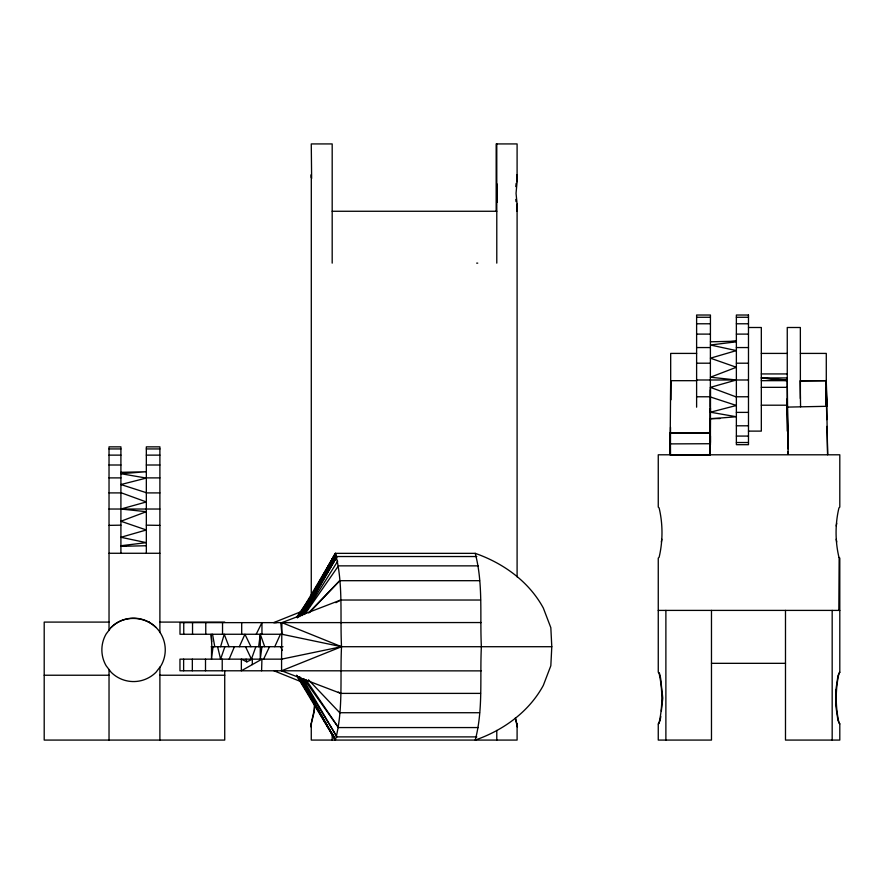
<?xml version="1.0" encoding="UTF-8"?>
<svg xmlns="http://www.w3.org/2000/svg" width="884" height="884" viewBox="0 0 884 884"><rect width="100%" height="100%" fill="white"/><g stroke="black" fill="none" stroke-linecap="round" stroke-linejoin="round"><path stroke-width="1.33" d="M241.697 634.259L241.697 622.634M311.632 178.535L311.267 143.926L332.185 143.926L332.185 263.134M517.096 576.876L517.096 204.06L516.046 193.331L517.096 181.662L517.096 143.926L496.167 143.926L496.167 211.066M787.257 398.596L787.346 407.104L826.75 406.297L826.286 380.33M211.552 646.712L211.508 659.155L213.044 646.712M497.239 184.104L497.25 202.425M517.096 204.06L517.018 211.188L516.808 205.497M670.514 427.348L670.426 454.796L710.272 454.63L710.404 407.8L710.438 444.685M670.613 399.899L670.68 380.684L696.614 380.684M710.438 412.386L710.438 387.358L736.372 379.987L710.438 377.214L736.372 367.269L710.438 358.186L736.372 350.594L710.438 345.003L736.372 341.799M826.286 393.06L826.286 405.203L826.286 353.412L800.351 353.412M311.267 177.507L311.312 174.557L311.267 596.214M516.963 179.596L517.029 174.557L517.096 181.662M515.56 718.769C518.411 732.924 517.692 726.482 515.35 717.952M839.159 557.461L838.828 610.402M475.216 553.351C483.272 583.363 479.813 615.783 481.371 646.712C479.813 677.641 483.272 710.051 475.216 740.074C503.327 730.272 528.963 711.874 543.34 685.354L550.831 665.74L551.793 646.712L550.831 627.684L543.34 608.07C528.963 581.55 503.327 563.152 475.216 553.351L335.368 553.351C343.423 583.363 339.964 615.783 341.522 646.712C339.964 677.641 343.423 710.051 335.368 740.074L298.925 676.757M670.05 454.796L670.68 380.684M709.896 454.63L710.073 432.817L670.227 432.983L670.426 454.796L709.896 454.719M710.349 406.728L710.438 315.024L696.614 315.024L696.614 407.181M719.985 418.574L710.404 418.552L710.195 454.928L710.404 389.855M480.542 693.388L340.694 693.388L281.576 670.79L281.576 659.155L281.908 622.634L340.694 600.026L480.542 600.026M261.598 670.79L261.929 659.155L241.354 670.79L241.354 659.155L246.835 661.873L252.305 659.155L252.305 664.602M710.438 436.077L710.438 442.519M785.489 610.402L785.489 740.074L839.8 740.074L839.8 723.885L839.049 723.134C835.314 706.802 835.314 689.365 839.049 673.033L839.8 672.282L839.8 558.113L838.927 557.24C835.126 541.152 835.126 524.046 838.927 507.957L839.8 507.096L839.8 454.796L658.26 454.796L658.26 507.096L659.132 507.957C662.934 524.046 662.934 541.152 659.132 557.24L658.26 558.113L658.26 672.282L659.276 673.033A26.255 3.425 -90 0 1 661.354 685.122L662.779 698.084L661.354 711.045M826.286 402.43L826.286 398.596L826.75 406.297L826.286 387.336M515.759 186.601L516.157 183.32M258.636 646.712L260.294 634.259L264.692 646.712M261.94 646.712L260.272 659.155L260.294 634.259M661.354 541.98L661.829 539.207M836.231 526.002L836.706 523.217M835.899 689.896L837.966 675.619L839.8 672.282M835.833 690.249L835.645 704.791L837.966 720.537L839.8 723.885M660.812 716.416L660.105 720.537L658.392 724.018L659.011 723.134C662.746 706.802 662.746 689.365 659.011 673.033M220.613 646.712L224.227 634.259L228.989 646.712M224.879 646.712L220.602 659.155L217.597 646.712M255.852 646.712L251.421 659.155L245.553 646.712M229.166 659.155L234.415 646.712M239.343 646.712L244.923 634.259L250.945 646.712M274.758 646.712L280.427 634.259M263.609 659.155L269.51 646.712M256.194 634.259L261.951 622.634L261.951 634.259M300.461 615.419L335.368 553.351L335.368 556.069M517.096 723.51L517.096 740.074L311.267 740.074L311.267 723.687L314.096 712.239A25.172 6.398 -90 0 0 314.627 705.786M301.212 615.463L335.368 553.351L299.742 616.656M303.787 614.369L336.959 556.533L476.808 556.533M301.367 615.507L336.163 554.942M302.317 615.551L336.959 556.533L301.521 615.551M297.411 617.916L333.776 556.533M304.151 614.524L337.699 561.196M298.372 616.955L299.886 614.689M296.704 617.065L309.853 598.136M305.223 613.728L338.439 565.859L478.299 565.859M111.152 627.452L106.113 634.016A31.702 31.702 0 0 0 106.113 665.718L111.152 672.282A31.702 31.702 0 0 0 155.982 672.282L161.01 665.718A31.702 31.702 0 0 0 161.01 634.016C151.297 616.446 125.086 612.988 111.152 627.452A31.702 31.702 0 0 1 155.982 627.452M309.411 612.645L339.721 580.689L479.57 580.689M308.505 612.877L339.721 580.689M335.898 602.689L340.694 600.026M300.571 611.85L273.675 622.634L276.394 622.634M551.793 646.712L341.522 646.712L281.576 670.79L481.161 670.879M281.576 659.155L341.522 646.712L281.908 622.634L481.161 622.546M120.909 545.737L146.335 542.654L120.909 537.284L146.335 529.98L120.909 521.251L146.335 511.692L120.909 509.029L146.335 501.957L120.909 492.697M730.902 341.622L736.372 341.191L710.438 341.799M710.438 418.795L736.372 416.751L710.438 412.209L736.372 405.469L710.438 396.993M126.268 545.903L120.909 546.323L146.335 545.737M120.909 472.321L146.335 471.736L120.909 473.702L146.335 478.067L120.909 484.543L146.335 492.697M109.03 525.372L120.909 525.162M826.971 426.397L827.634 454.796L826.286 380.684L800.108 381.015L800.584 406.839M710.084 432.63L670.227 432.983L710.084 432.63L710.272 454.63L709.985 443.724L670.138 443.89M761.323 380.684L787.257 380.65L788.119 454.177M332.185 211.265L496.786 211.265M476.675 263.134L477.736 263.134M696.614 317.268L710.438 317.268M736.372 317.268L748.483 317.268M696.614 323.776L710.438 323.776M736.372 323.776L748.483 323.776M748.483 327.5L761.323 327.5L761.323 431.116L748.483 431.116M696.614 334.108L710.438 334.108M736.372 334.108L748.483 334.108M696.614 347.556L710.438 347.556M736.372 347.556L748.483 347.556M696.614 353.412L670.68 353.412L670.68 399.955M761.323 353.412L787.257 353.412M696.614 363.202L710.438 363.202M736.372 363.202L748.483 363.202M761.323 373.932L787.257 373.932M761.323 377.943L787.257 377.943L787.257 379.987L761.323 377.943L787.257 380.65M696.614 379.987L748.483 379.987M800.351 380.684L826.286 380.684M761.323 387.336L787.257 387.336M696.614 396.772L710.438 396.772M736.372 396.772L748.483 396.772M761.323 405.203L787.257 405.203L787.257 402.43M736.372 412.386L748.483 412.386M736.372 425.801L748.483 425.801M736.372 436.077L748.483 436.077M736.372 442.519L748.483 442.519M109.03 448.939L120.909 448.939M146.335 448.939L159.893 448.939M109.03 455.127L120.909 455.127M146.335 455.127L159.893 455.127M109.03 465.006L120.909 465.006M146.335 465.006L159.893 465.006M109.03 477.89L120.909 477.89M146.335 477.89L159.893 477.89M109.03 492.907L120.909 492.907M146.335 492.907L159.893 492.907M109.03 509.029L159.893 509.029M109.03 553.274L159.893 553.274M658.26 610.402L839.8 610.402M109.03 622.093L44.2 622.093L44.2 740.074L224.724 740.074L224.724 671.144M148.634 622.093L149.407 622.093M159.893 622.093L224.724 622.093M284.626 622.634L179.993 622.634L179.993 634.259L282.88 634.259M211.177 646.712L283.013 646.712M282.029 659.155L179.96 659.155L179.96 670.79L283.565 670.79M711.476 663.331L785.489 663.331M44.2 675.232L109.03 675.232M159.893 675.232L224.724 675.232M479.57 712.725L339.721 712.725L308.45 679.774M303.676 678.581L338.439 727.565L478.299 727.565M300.648 677.741L336.959 736.891L476.808 736.891M276.681 670.79L273.974 670.79L300.737 681.575M146.335 525.162L159.893 525.372M341.522 646.712L281.908 634.259L280.758 622.634M710.438 387.358L736.372 396.993M338.296 692.061L340.694 693.388M306.085 679.873L338.439 727.565M296.803 675.332L299.112 678.735M301.433 682.139L302.969 684.415M296.681 675.42L307.068 691.653M308.549 693.973L310.03 696.294M296.571 675.509L335.368 740.074L299.742 676.757M298.096 676.691L333.776 736.891L333.412 734.56M303.002 679.045L336.959 736.891M334.572 738.483L298.914 676.724L333.776 736.891M280.703 646.712L282.283 650.447M246.083 659.155L246.835 661.873M212.536 634.259L214.768 646.712M836.231 539.207L836.706 541.969M515.803 199.408L516.035 201.64M211.718 641.729L211.177 634.259L211.851 646.712M826.286 393.446L826.75 406.297M826.275 396.154L826.816 419.635M787.003 402.872L788.075 448.84M788.208 454.254L788.141 451.547L788.208 454.254M787.346 407.104L788.086 447.525M800.385 398.573L800.351 327.5L787.257 327.5L787.257 431.116M311.267 723.687L311.312 727.178L311.4 722.725L314.14 710.294A25.095 6.608 90 0 0 314.549 703.686M826.286 396.651L826.286 398.109M832.176 610.402L832.176 740.074M711.476 610.402L711.476 740.074L658.26 740.074L658.26 723.885M665.884 610.402L665.884 740.074M496.786 143.926L496.786 263.134M496.786 730.427L496.786 740.074M332.185 733.179L332.185 740.074M222.536 622.634L222.536 634.259M222.227 659.155L222.227 670.79M205.762 622.634L205.762 634.259M205.508 659.155L205.508 670.79M192.535 622.634L192.535 634.259M192.336 659.155L192.336 670.79M183.75 622.634L183.75 634.259M183.629 659.155L183.629 670.79M159.893 632.557L159.893 446.851L146.335 446.851L146.335 553.307M159.893 667.188L159.893 740.074M120.909 553.307L120.909 446.851L109.03 446.851L109.03 630.204M109.03 669.531L109.03 740.074M748.483 315.024L736.372 315.024L736.372 444.685L748.483 444.685L748.483 315.024"/></g></svg>
